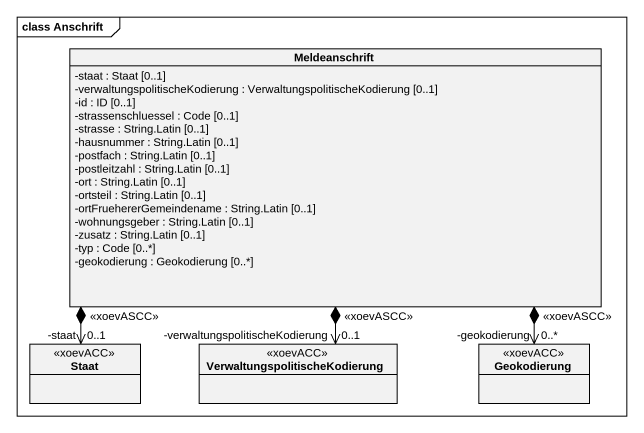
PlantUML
@startuml
mainframe class Anschrift
hide circle
hide empty members
skinparam classAttributeIconSize 0
class Meldeanschrift {
  -staat : Staat [0..1]
  -verwaltungspolitischeKodierung : VerwaltungspolitischeKodierung [0..1]
  -id : ID [0..1]
  -strassenschluessel : Code [0..1]
  -strasse : String.Latin [0..1]
  -hausnummer : String.Latin [0..1]
  -postfach : String.Latin [0..1]
  -postleitzahl : String.Latin [0..1]
  -ort : String.Latin [0..1]
  -ortsteil : String.Latin [0..1]
  -ortFruehererGemeindename : String.Latin [0..1]
  -wohnungsgeber : String.Latin [0..1]
  -zusatz : String.Latin [0..1]
  -typ : Code [0..*]
  -geokodierung : Geokodierung [0..*]
}
class Staat <<xoevACC>>
class "VerwaltungspolitischeKodierung" as VerwaltungspolitischeKodieru <<xoevACC>>
class Geokodierung <<xoevACC>>
Meldeanschrift *--> "-staat\n0..1" Staat : <<xoevASCC>>
Meldeanschrift *--> "-verwaltungspolitischeKodierung\n0..1" VerwaltungspolitischeKodieru : <<xoevASCC>>
Meldeanschrift *--> "-geokodierung\n0..*" Geokodierung : <<xoevASCC>>
@enduml
